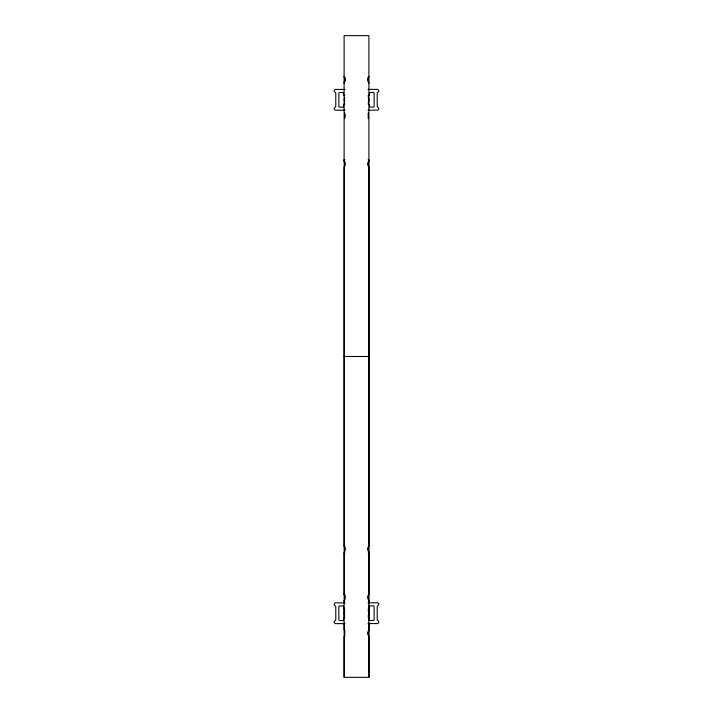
<?xml version="1.0" encoding="UTF-8"?>
<svg xmlns="http://www.w3.org/2000/svg" width="713" height="713" viewBox="0 0 713 713"><rect width="100%" height="100%" fill="white"/><g stroke="black" fill="none" stroke-linecap="round" stroke-linejoin="round"><path stroke-width="1.07" d="M368.327 77.111L367.979 79.803L368.897 82.975M344.673 635.889L344.673 630.515M344.753 97.726L344.192 99.793L344.753 101.861M368.158 102.895L368.995 99.793L368.158 96.692M344.753 611.139L344.192 613.207L344.753 615.274M368.158 616.308L368.995 613.207L368.158 610.105M344.103 76.719C345.333 77.093 345.333 82.503 344.103 82.886M344.103 82.975L345.021 79.803L344.673 77.111M368.336 77.191L368.897 76.621M368.897 82.886C367.667 82.503 367.667 77.093 368.897 76.719M344.103 160.808C346.358 161.076 343.604 168.562 344.673 166.682L345.021 163.99L344.103 160.808L344.103 35.65L368.897 35.65L368.897 160.808L367.979 163.99L368.897 167.172L368.897 545.828L367.979 549.01L368.897 552.192L368.897 594.089L367.979 597.262L368.897 600.444L368.897 630.025L367.979 633.197L368.897 636.379L368.897 677.35M368.897 167.172C367.658 166.298 367.658 161.682 368.897 160.808M344.103 545.828C346.358 546.096 343.604 553.582 344.673 551.702L345.021 549.01L344.103 545.828L344.103 167.172M368.897 552.192C367.658 551.318 367.658 546.702 368.897 545.828M344.103 594.089C346.393 594.232 343.586 601.87 344.673 599.954L345.021 597.262L344.103 594.089L344.103 552.192M344.192 600.444L344.771 599.954M368.897 600.444C367.658 599.58 367.658 594.954 368.897 594.089M344.753 630.595C344.441 627.868 344.441 638.527 344.753 635.809M368.897 636.379C367.658 635.515 367.658 630.889 368.897 630.025M344.825 95.649L343.835 95.453L343.327 92.503L339.37 92.503L338.853 93.02L338.853 106.62L339.37 107.137L343.327 107.137L343.835 104.178L344.825 103.982M368.175 103.938L369.165 104.134L369.673 107.084L373.63 107.084L374.147 106.576L374.147 92.966L373.63 92.458L369.673 92.458L369.165 95.408L368.175 95.604M344.825 609.062L343.835 608.866L343.327 605.916L339.37 605.916L338.853 606.424L338.853 620.034L339.37 620.542L343.327 620.542L343.835 617.592L344.825 617.396M368.175 617.351L369.165 617.547L369.673 620.497L373.63 620.497L374.147 619.98L374.147 606.38L373.63 605.863L369.673 605.863L369.165 608.822L368.175 609.018M344.994 89.419L335.262 89.419L334.237 90.444L334.237 91.478L335.778 93.02L335.778 106.62L334.237 108.162L334.237 109.187L335.262 110.212L344.994 110.212M368.006 89.375L377.738 89.375L378.763 90.399L378.763 91.424L377.222 92.966L377.222 106.576L378.763 108.118L378.763 109.142L377.738 110.167L368.006 110.167M344.103 159.881L345.012 159.881M368.086 159.881L368.995 159.881L368.995 603.029M344.103 356.5L368.897 356.5M344.192 553.119L345.012 553.119M368.175 553.119L368.995 553.119M344.994 602.833L335.262 602.833L334.237 603.858L334.237 604.882L335.778 606.424L335.778 620.034L334.237 621.576L334.237 622.601L335.262 623.625L344.994 623.625M368.006 602.788L377.738 602.788L378.763 603.813L378.763 604.838L377.222 606.38L377.222 619.98L378.763 621.522L378.763 622.556L377.738 623.581L368.006 623.581M344.103 76.621L344.664 77.191M344.192 594.089L344.771 594.58M368.995 605.248L368.995 620.782M368.995 623.002L368.995 677.35L344.103 677.35L344.103 636.379M344.192 159.881L344.192 603.029M344.192 608.136L344.192 618.028M344.192 623.002L344.192 677.35M344.103 600.444L344.103 630.025M345.021 115.738L344.673 118.42C344.539 120.782 344.539 110.684 344.673 113.046L345.021 115.738M368.327 113.046L368.327 118.42C368.461 120.782 368.461 110.684 368.327 113.046"/></g></svg>
